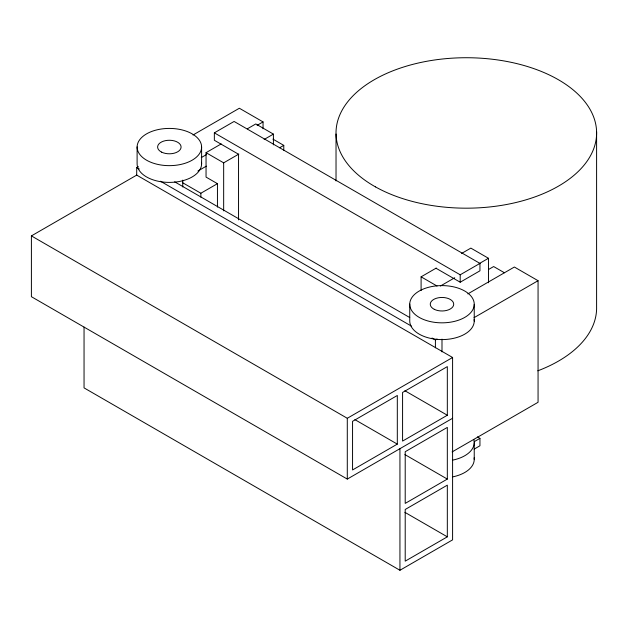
<?xml version="1.0" encoding="UTF-8"?>
<svg xmlns="http://www.w3.org/2000/svg" width="628" height="628" viewBox="0 0 628 628"><rect width="100%" height="100%" fill="white"/><g stroke="black" fill="none" stroke-linecap="round" stroke-linejoin="round"><path stroke-width="0.94" d="M136.7 175.353L136.7 167.511L138.341 166.561M193 135.004L239.354 108.244L263.046 121.918L263.046 128.787M452.592 418.279L347.292 479.078L31.4 296.699L31.4 235.9L136.7 175.11L452.592 357.489L452.592 539.868L399.942 570.271L84.05 387.884L84.05 327.094M238.546 219.894L238.546 154.245L214.352 140.272L214.352 132.853L234.095 121.455L479.949 263.399L479.949 270.817L460.198 282.215L435.981 268.235M217.445 207.107L217.445 183.674L206.047 177.088L206.047 152.667L221.221 143.906M247.361 128.811L255.792 123.944L273.408 134.117L273.408 144.895M201.282 157.581L206.361 154.645M257.127 125.341L263.046 121.918M197.899 171.02L206.361 166.137M206.047 152.667L223.662 162.84L238.836 154.08M264.137 139.471L273.408 134.117M182.622 182.717L200.858 193.243L217.445 183.674M279.625 147.768L283.778 145.374L283.778 150.257M421.098 290.544L421.098 276.83L436.272 268.062M461.572 253.461L470.843 248.107L488.466 258.281L488.466 282.773M440.401 286.023L454.735 277.749M479.188 263.634L488.466 258.281M214.352 132.853L460.198 274.797L479.949 263.399M488.67 269.412L493.647 266.547L504.425 272.764M467.836 293.888L514.371 267.026L538.063 280.7L538.063 402.289L452.105 451.917M432.017 338.005L435.408 339.968L437.057 339.018M474.014 317.682L538.063 280.7M31.4 235.9L347.292 418.279L452.592 357.489M397.312 444.122L352.559 469.956L352.559 421.325L397.312 395.483L397.312 444.122L354.851 419.606M447.324 415.241L402.579 441.084L402.579 392.445L447.324 366.611L447.324 415.241L404.872 390.726M474.187 441.68L479.949 438.36L479.949 445.778L474.187 449.106M447.324 479.078L405.209 503.397L405.209 451.72L447.324 427.401L447.324 479.078L404.872 454.562M447.324 536.83L405.209 561.149L405.209 509.473L447.324 485.154L447.324 536.83L404.872 512.315M272.992 139.149L283.778 145.374M421.098 276.83L437.041 286.03M174.678 181.837L409.746 317.548M136.7 167.511L139.243 168.979M160.462 181.225L411.646 326.246M477.437 436.915L479.949 438.36M596.6 131.904L596.6 306.864A130.302 75.227 0 0 1 537.827 370.803M474.234 304.368A32.248 18.62 0 0 1 425.635 320.264A32.248 18.62 0 0 1 426.098 288.017A32.248 18.62 0 0 1 474.234 304.368L474.234 321.128M474.234 442.716L474.234 459.468M460.198 274.797L460.198 282.215M441.994 339.112L441.994 351.861M435.408 339.968L435.408 347.81M409.746 304.062L409.746 320.814A32.248 18.62 0 0 0 443.125 339.575A32.248 18.62 0 0 0 474.132 319.503M399.942 448.682L399.942 570.271M347.292 418.279L347.292 479.078M336.027 134.007L336.027 180.927M223.662 162.84L223.662 210.851M201.604 147.188A32.248 18.62 0 0 1 153.004 163.076A32.248 18.62 0 0 1 153.468 130.836A32.248 18.62 0 0 1 201.604 147.188L201.604 163.939M200.858 193.243L200.858 197.153M182.764 180.134L182.764 186.995M137.108 146.874L137.108 163.633A32.248 18.62 0 0 0 170.494 182.387A32.248 18.62 0 0 0 201.502 162.322M474.132 457.851A32.248 18.62 0 0 1 452.764 476.864M473.787 439.474A32.248 18.62 0 0 1 452.764 460.104M161.639 152.133A11.728 6.767 0 0 0 180.864 148.341A11.728 6.767 0 0 0 165.564 140.625A11.728 6.767 0 0 0 161.639 152.133M434.278 309.314A11.728 6.767 0 0 0 453.495 305.522A11.728 6.767 0 0 0 438.203 297.813A11.728 6.767 0 0 0 434.278 309.314M375.473 186.885A130.302 75.227 0 0 0 592.636 151.403A130.302 75.227 0 0 0 430.832 60.571A130.302 75.227 0 0 0 375.473 186.885"/></g></svg>
